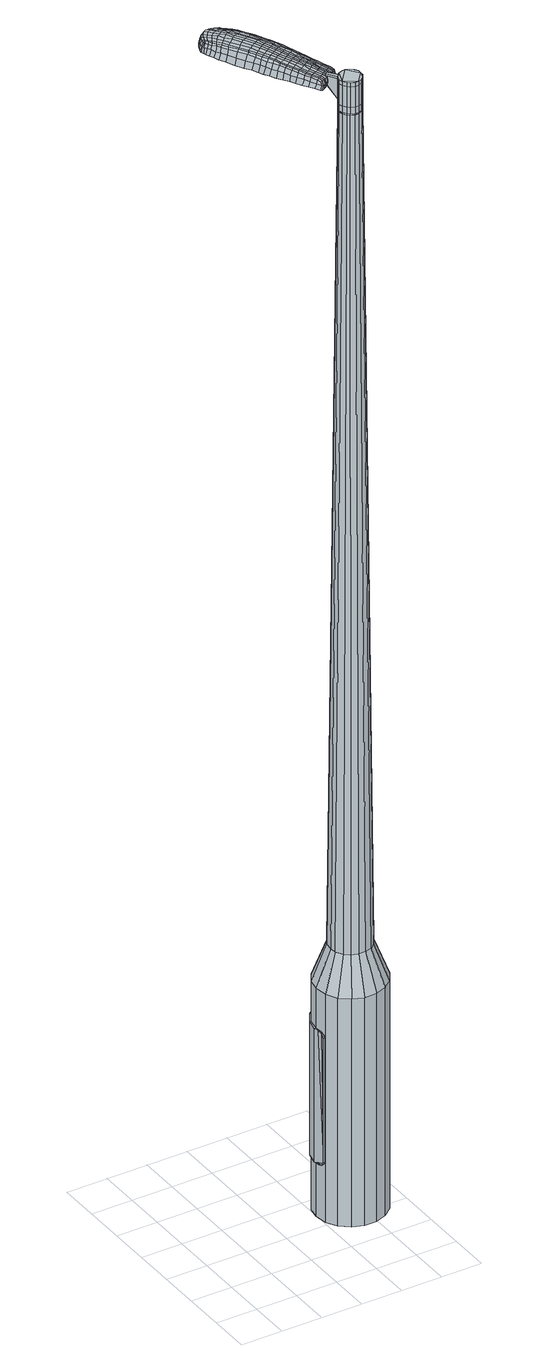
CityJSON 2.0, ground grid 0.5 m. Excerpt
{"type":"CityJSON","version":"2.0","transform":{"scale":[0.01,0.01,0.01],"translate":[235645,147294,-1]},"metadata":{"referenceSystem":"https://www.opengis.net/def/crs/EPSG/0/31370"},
"CityObjects":{
"object1":{"type":"GenericCityObject","attributes":{"cluster":383,"mean_distance_to_centroid":0.358,"new_centroid_x":235646.94,"new_centroid_y":147295.19,"mean_distance_to_camera":9.29,"H1":55.47,"H2":51.81,"Z_final":112.24,"cluster2":-1,"proj_x":235650.27,"proj_y":147293.3,"id_line":65053,"bearing_l":29.65,"distance":3.82,"orientation":"left","G_obj":119.65},"geometry":[{"type":"MultiSurface","lod":"2","boundaries":[[[0,1,2,3]],[[1,4,5,2]],[[4,6,7,5]],[[6,8,9,7]],[[8,10,11,9]],[[10,12,13,11]],[[12,14,15,13]],[[14,16,17,15]],[[16,18,19,17]],[[18,20,21,19]],[[20,22,23,21]],[[22,24,25,23]],[[24,26,27,25]],[[26,28,29,27]],[[28,30,31,29]],[[30,32,33,31]],[[32,34,35,33]],[[34,0,3,35]],[[36,37,38,39]],[[38,40,41,42]],[[41,43,42]],[[42,44,45,46]],[[45,47,46]],[[46,48,49,50]],[[49,51,50]],[[42,46,50,38]],[[50,52,39,38]],[[53,36,39]],[[2,5,7,35]],[[7,9,11,15]],[[11,13,15]],[[15,17,19,23]],[[19,21,23]],[[23,25,27,31]],[[27,29,31]],[[15,23,31,7]],[[31,33,35,7]],[[3,2,35]],[[1,0,54,55]],[[0,34,56,54]],[[34,32,57,56]],[[32,30,58,57]],[[30,28,59,58]],[[28,26,60,59]],[[26,24,61,60]],[[24,22,62,61]],[[22,20,63,62]],[[20,18,64,63]],[[18,16,65,64]],[[16,14,66,65]],[[14,12,67,66]],[[12,10,68,67]],[[10,8,69,68]],[[8,6,70,69]],[[6,4,71,70]],[[4,1,55,71]],[[55,54,72,73]],[[54,56,74,72]],[[56,57,75,74]],[[57,58,76,75]],[[58,59,77,76]],[[59,60,78,77]],[[60,61,79,78]],[[61,62,80,79]],[[62,63,81,80]],[[63,64,82,81]],[[64,65,83,82]],[[65,66,84,83]],[[66,67,85,84]],[[67,68,86,85]],[[68,69,87,86]],[[69,70,88,87]],[[70,71,89,88]],[[71,55,73,89]],[[90,91,92,93]],[[74,94,91,90]],[[95,96,94,74]],[[97,98,96,95]],[[99,100,98,97]],[[78,101,100,99]],[[79,102,101,78]],[[103,104,102,79]],[[105,106,104,103]],[[107,108,106,105]],[[83,109,108,107]],[[110,111,109,83]],[[85,112,111,110]],[[113,114,112,85]],[[87,115,114,113]],[[116,117,115,87]],[[118,119,117,116]],[[93,92,119,118]],[[120,121,122,123]],[[124,120,123,125]],[[126,124,125,127]],[[128,126,127,129]],[[130,128,129,131]],[[132,130,131,133]],[[134,132,133,135]],[[136,134,135,137]],[[138,136,137,139]],[[140,138,139,141]],[[142,140,141,143]],[[144,142,143,145]],[[146,144,145,147]],[[148,146,147,149]],[[150,148,149,151]],[[152,150,151,153]],[[73,72,90,93]],[[72,74,90]],[[75,95,74]],[[75,76,97,95]],[[76,77,99,97]],[[77,78,99]],[[80,103,79]],[[80,81,105,103]],[[81,82,107,105]],[[82,83,107]],[[84,110,83]],[[84,85,110]],[[86,113,85]],[[86,87,113]],[[88,116,87]],[[88,89,118,116]],[[89,73,93,118]],[[154,155,92,91]],[[155,156,119,92]],[[156,157,117,119]],[[157,115,117]],[[158,114,115]],[[158,112,114]],[[159,111,112]],[[159,109,111]],[[160,108,109]],[[160,161,106,108]],[[161,162,104,106]],[[162,102,104]],[[163,100,101]],[[163,164,98,100]],[[164,165,96,98]],[[165,94,96]],[[154,91,94]],[[39,52,152,166]],[[155,154,167,153]],[[53,39,166,121]],[[154,94,122,167]],[[36,53,121,120]],[[94,165,123,122]],[[37,36,120,124]],[[165,164,125,123]],[[38,37,124,126]],[[164,163,127,125]],[[40,38,126,128]],[[163,101,129,127]],[[41,40,128,130]],[[101,102,131,129]],[[43,41,130,132]],[[102,162,133,131]],[[42,43,132,134]],[[162,161,135,133]],[[44,42,134,136]],[[161,160,137,135]],[[45,44,136,138]],[[160,109,139,137]],[[47,45,138,140]],[[109,159,141,139]],[[46,47,140,142]],[[159,112,143,141]],[[48,46,142,144]],[[112,158,145,143]],[[49,48,144,146]],[[158,115,147,145]],[[51,49,146,148]],[[115,157,149,147]],[[50,51,148,150]],[[157,156,151,149]],[[52,50,150,152]],[[156,155,153,151]],[[152,153,168,169]],[[153,167,170,168]],[[167,122,171,170]],[[122,121,172,171]],[[121,166,173,172]],[[166,152,169,173]],[[174,175,176,177]],[[178,174,177,179]],[[174,178,180,181]],[[175,174,181,182]],[[183,184,185,186]],[[187,183,186,188]],[[183,187,189,190]],[[184,183,190,191]],[[192,193,194,195]],[[196,192,195,197]],[[192,196,198,199]],[[193,192,199,200]],[[201,202,203,204]],[[205,201,204,206]],[[201,205,207,208]],[[202,201,208,209]],[[210,211,212,213]],[[214,210,213,215]],[[210,214,216,217]],[[211,210,217,218]],[[219,220,221,222]],[[223,219,222,224]],[[219,223,225,226]],[[220,219,226,227]],[[228,229,230,231]],[[220,228,231,221]],[[228,220,227,232]],[[229,228,232,233]],[[234,235,236,237]],[[229,234,237,230]],[[234,229,233,238]],[[235,234,238,239]],[[240,178,179,241]],[[235,240,241,236]],[[240,235,239,242]],[[178,240,242,180]],[[243,244,245,246]],[[247,243,246,248]],[[243,247,249,250]],[[244,243,250,251]],[[252,253,254,255]],[[244,252,255,245]],[[252,244,251,256]],[[253,252,256,257]],[[258,259,260,261]],[[253,258,261,254]],[[258,253,257,262]],[[259,258,262,263]],[[264,265,266,267]],[[259,264,267,260]],[[264,259,263,268]],[[265,264,268,269]],[[270,175,182,271]],[[265,270,271,266]],[[270,265,269,272]],[[175,270,272,176]],[[273,274,275,276]],[[277,273,276,278]],[[273,277,279,280]],[[274,273,280,281]],[[282,283,284,285]],[[274,282,285,275]],[[282,274,281,286]],[[283,282,286,287]],[[288,289,290,291]],[[283,288,291,284]],[[288,283,287,292]],[[289,288,292,293]],[[294,187,188,295]],[[289,294,295,290]],[[294,289,293,296]],[[187,294,296,189]],[[297,298,299,300]],[[301,297,300,302]],[[297,301,303,304]],[[298,297,304,305]],[[306,307,308,309]],[[298,306,309,299]],[[306,298,305,310]],[[307,306,310,311]],[[312,313,314,315]],[[307,312,315,308]],[[312,307,311,316]],[[313,312,316,317]],[[318,319,320,321]],[[313,318,321,314]],[[318,313,317,322]],[[319,318,322,323]],[[324,184,191,325]],[[319,324,325,320]],[[324,319,323,326]],[[184,324,326,185]],[[327,213,212,328]],[[329,327,328,330]],[[327,329,331,332]],[[213,327,332,215]],[[333,329,330,334]],[[335,333,334,336]],[[333,335,337,338]],[[329,333,338,331]],[[339,335,336,340]],[[341,339,340,342]],[[339,341,343,344]],[[335,339,344,337]],[[345,341,342,346]],[[347,345,346,348]],[[345,347,349,350]],[[341,345,350,343]],[[351,347,348,352]],[[202,351,352,203]],[[351,202,209,353]],[[347,351,353,349]],[[354,355,200,199]],[[356,354,199,198]],[[354,356,357,358]],[[355,354,358,359]],[[360,361,359,358]],[[362,360,358,357]],[[360,362,363,364]],[[361,360,364,365]],[[366,367,365,364]],[[368,366,364,363]],[[366,368,369,370]],[[367,366,370,371]],[[372,373,371,370]],[[374,372,370,369]],[[372,374,207,205]],[[373,372,205,206]],[[375,376,377,378]],[[277,375,378,279]],[[375,277,278,379]],[[376,375,379,380]],[[381,196,197,382]],[[376,381,382,377]],[[381,376,380,383]],[[196,381,383,198]],[[384,385,386,387]],[[223,384,387,225]],[[384,223,224,388]],[[385,384,388,389]],[[390,391,392,393]],[[385,390,393,386]],[[390,385,389,394]],[[391,390,394,395]],[[396,193,200,397]],[[391,396,397,392]],[[396,391,395,398]],[[193,396,398,194]],[[399,400,401,402]],[[181,399,402,182]],[[399,181,180,403]],[[400,399,403,404]],[[405,406,407,408]],[[400,405,408,401]],[[405,400,404,409]],[[406,405,409,410]],[[411,204,203,412]],[[406,411,412,407]],[[411,406,410,413]],[[204,411,413,206]],[[414,415,416,417]],[[186,414,417,188]],[[414,186,185,418]],[[415,414,418,419]],[[420,208,207,421]],[[415,420,421,416]],[[420,415,419,422]],[[208,420,422,209]],[[423,424,425,426]],[[301,423,426,303]],[[423,301,302,427]],[[424,423,427,428]],[[429,214,215,430]],[[424,429,430,425]],[[429,424,428,431]],[[214,429,431,216]],[[432,433,434,435]],[[247,432,435,249]],[[432,247,248,436]],[[433,432,436,437]],[[438,439,440,441]],[[433,438,441,434]],[[438,433,437,442]],[[439,438,442,443]],[[444,211,218,445]],[[439,444,445,440]],[[444,439,443,446]],[[211,444,446,212]],[[447,448,437,436]],[[246,447,436,248]],[[447,246,245,449]],[[448,447,449,450]],[[451,452,443,442]],[[448,451,442,437]],[[451,448,450,453]],[[452,451,453,454]],[[455,328,212,446]],[[452,455,446,443]],[[455,452,454,456]],[[328,455,456,330]],[[457,458,459,460]],[[304,457,460,305]],[[457,304,303,426]],[[458,457,426,425]],[[461,332,331,462]],[[458,461,462,459]],[[461,458,425,430]],[[332,461,430,215]],[[463,464,450,449]],[[255,463,449,245]],[[463,255,254,465]],[[464,463,465,466]],[[467,468,454,453]],[[464,467,453,450]],[[467,464,466,469]],[[468,467,469,470]],[[471,334,330,456]],[[468,471,456,454]],[[471,468,470,472]],[[334,471,472,336]],[[473,474,475,476]],[[310,473,476,311]],[[473,310,305,460]],[[474,473,460,459]],[[477,338,337,478]],[[474,477,478,475]],[[477,474,459,462]],[[338,477,462,331]],[[479,480,466,465]],[[261,479,465,254]],[[479,261,260,481]],[[480,479,481,482]],[[483,484,470,469]],[[480,483,469,466]],[[483,480,482,485]],[[484,483,485,486]],[[487,340,336,472]],[[484,487,472,470]],[[487,484,486,488]],[[340,487,488,342]],[[489,490,491,492]],[[316,489,492,317]],[[489,316,311,476]],[[490,489,476,475]],[[493,344,343,494]],[[490,493,494,491]],[[493,490,475,478]],[[344,493,478,337]],[[495,496,482,481]],[[267,495,481,260]],[[495,267,266,497]],[[496,495,497,498]],[[499,500,486,485]],[[496,499,485,482]],[[499,496,498,501]],[[500,499,501,502]],[[503,346,342,488]],[[500,503,488,486]],[[503,500,502,504]],[[346,503,504,348]],[[505,506,507,508]],[[322,505,508,323]],[[505,322,317,492]],[[506,505,492,491]],[[509,350,349,510]],[[506,509,510,507]],[[509,506,491,494]],[[350,509,494,343]],[[511,512,498,497]],[[271,511,497,266]],[[511,271,182,402]],[[512,511,402,401]],[[513,514,502,501]],[[512,513,501,498]],[[513,512,401,408]],[[514,513,408,407]],[[515,352,348,504]],[[514,515,504,502]],[[515,514,407,412]],[[352,515,412,203]],[[516,517,419,418]],[[326,516,418,185]],[[516,326,323,508]],[[517,516,508,507]],[[518,353,209,422]],[[517,518,422,419]],[[518,517,507,510]],[[353,518,510,349]],[[519,520,380,379]],[[276,519,379,278]],[[519,276,275,521]],[[520,519,521,522]],[[523,356,198,383]],[[520,523,383,380]],[[523,520,522,524]],[[356,523,524,357]],[[525,526,527,528]],[[226,525,528,227]],[[525,226,225,387]],[[526,525,387,386]],[[529,530,531,532]],[[526,529,532,527]],[[529,526,386,393]],[[530,529,393,392]],[[533,355,359,534]],[[530,533,534,531]],[[533,530,392,397]],[[355,533,397,200]],[[535,536,522,521]],[[285,535,521,275]],[[535,285,284,537]],[[536,535,537,538]],[[539,362,357,524]],[[536,539,524,522]],[[539,536,538,540]],[[362,539,540,363]],[[541,542,543,544]],[[232,541,544,233]],[[541,232,227,528]],[[542,541,528,527]],[[545,546,547,548]],[[542,545,548,543]],[[545,542,527,532]],[[546,545,532,531]],[[549,361,365,550]],[[546,549,550,547]],[[549,546,531,534]],[[361,549,534,359]],[[551,552,538,537]],[[291,551,537,284]],[[551,291,290,553]],[[552,551,553,554]],[[555,368,363,540]],[[552,555,540,538]],[[555,552,554,556]],[[368,555,556,369]],[[557,558,559,560]],[[238,557,560,239]],[[557,238,233,544]],[[558,557,544,543]],[[561,562,563,564]],[[558,561,564,559]],[[561,558,543,548]],[[562,561,548,547]],[[565,367,371,566]],[[562,565,566,563]],[[565,562,547,550]],[[367,565,550,365]],[[567,568,554,553]],[[295,567,553,290]],[[567,295,188,417]],[[568,567,417,416]],[[569,374,369,556]],[[568,569,556,554]],[[569,568,416,421]],[[374,569,421,207]],[[570,571,404,403]],[[242,570,403,180]],[[570,242,239,560]],[[571,570,560,559]],[[572,573,410,409]],[[571,572,409,404]],[[572,571,559,564]],[[573,572,564,563]],[[574,373,206,413]],[[573,574,413,410]],[[574,573,563,566]],[[373,574,566,371]],[[575,576,577,578]],[[578,577,579,580]],[[581,579,577,582]],[[582,577,576,583]],[[584,585,586,587]],[[587,586,588,589]],[[590,588,586,591]],[[591,586,585,592]],[[593,594,595,596]],[[596,595,597,598]],[[599,597,595,600]],[[600,595,594,601]],[[602,603,604,605]],[[605,604,606,607]],[[608,606,604,609]],[[609,604,603,610]],[[611,612,613,614]],[[614,613,615,616]],[[617,615,613,618]],[[618,613,612,619]],[[620,621,622,623]],[[623,622,624,625]],[[626,624,622,627]],[[627,622,621,628]],[[629,630,631,632]],[[632,631,621,620]],[[628,621,631,633]],[[633,631,630,634]],[[635,636,637,638]],[[638,637,630,629]],[[634,630,637,639]],[[639,637,636,640]],[[580,579,641,642]],[[642,641,636,635]],[[640,636,641,643]],[[643,641,579,581]],[[644,645,646,647]],[[647,646,648,649]],[[650,648,646,651]],[[651,646,645,652]],[[653,654,655,656]],[[656,655,645,644]],[[652,645,655,657]],[[657,655,654,658]],[[659,660,661,662]],[[662,661,654,653]],[[658,654,661,663]],[[663,661,660,664]],[[665,666,667,668]],[[668,667,660,659]],[[664,660,667,669]],[[669,667,666,670]],[[583,576,671,672]],[[672,671,666,665]],[[670,666,671,673]],[[673,671,576,575]],[[674,675,676,677]],[[677,676,678,679]],[[680,678,676,681]],[[681,676,675,682]],[[683,684,685,686]],[[686,685,675,674]],[[682,675,685,687]],[[687,685,684,688]],[[689,690,691,692]],[[692,691,684,683]],[[688,684,691,693]],[[693,691,690,694]],[[589,588,695,696]],[[696,695,690,689]],[[694,690,695,697]],[[697,695,588,590]],[[698,699,700,701]],[[701,700,702,703]],[[704,702,700,705]],[[705,700,699,706]],[[707,708,709,710]],[[710,709,699,698]],[[706,699,709,711]],[[711,709,708,712]],[[713,714,715,716]],[[716,715,708,707]],[[712,708,715,717]],[[717,715,714,718]],[[719,720,721,722]],[[722,721,714,713]],[[718,714,721,723]],[[723,721,720,724]],[[592,585,725,726]],[[726,725,720,719]],[[724,720,725,727]],[[727,725,585,584]],[[611,614,728,729]],[[729,728,730,731]],[[732,730,728,733]],[[733,728,614,616]],[[731,730,734,735]],[[735,734,736,737]],[[738,736,734,739]],[[739,734,730,732]],[[737,736,740,741]],[[741,740,742,743]],[[744,742,740,745]],[[745,740,736,738]],[[743,742,746,747]],[[747,746,748,749]],[[750,748,746,751]],[[751,746,742,744]],[[749,748,752,753]],[[753,752,603,602]],[[610,603,752,754]],[[754,752,748,750]],[[601,755,756,600]],[[600,756,757,599]],[[758,757,756,759]],[[759,756,755,760]],[[760,761,762,759]],[[759,762,763,758]],[[764,763,762,765]],[[765,762,761,766]],[[766,767,768,765]],[[765,768,769,764]],[[770,769,768,771]],[[771,768,767,772]],[[772,773,774,771]],[[771,774,775,770]],[[608,775,774,606]],[[606,774,773,607]],[[776,777,778,779]],[[779,778,678,680]],[[679,678,778,780]],[[780,778,777,781]],[[598,597,782,783]],[[783,782,777,776]],[[781,777,782,784]],[[784,782,597,599]],[[785,786,787,788]],[[788,787,624,626]],[[625,624,787,789]],[[789,787,786,790]],[[791,792,793,794]],[[794,793,786,785]],[[790,786,793,795]],[[795,793,792,796]],[[601,594,797,798]],[[798,797,792,791]],[[796,792,797,799]],[[799,797,594,593]],[[800,801,802,803]],[[803,802,582,583]],[[581,582,802,804]],[[804,802,801,805]],[[806,807,808,809]],[[809,808,801,800]],[[805,801,808,810]],[[810,808,807,811]],[[602,605,812,813]],[[813,812,807,806]],[[811,807,812,814]],[[814,812,605,607]],[[815,816,817,818]],[[818,817,587,589]],[[584,587,817,819]],[[819,817,816,820]],[[608,609,821,822]],[[822,821,816,815]],[[820,816,821,823]],[[823,821,609,610]],[[824,825,826,827]],[[827,826,702,704]],[[703,702,826,828]],[[828,826,825,829]],[[616,615,830,831]],[[831,830,825,824]],[[829,825,830,832]],[[832,830,615,617]],[[833,834,835,836]],[[836,835,648,650]],[[649,648,835,837]],[[837,835,834,838]],[[839,840,841,842]],[[842,841,834,833]],[[838,834,841,843]],[[843,841,840,844]],[[619,612,845,846]],[[846,845,840,839]],[[844,840,845,847]],[[847,845,612,611]],[[838,848,837]],[[837,848,647,649]],[[644,647,848,849]],[[849,848,850]],[[844,851,852,843]],[[843,852,848,838]],[[850,848,852,853]],[[853,852,851,854]],[[611,729,855,847]],[[847,855,851,844]],[[854,851,855,856]],[[856,855,729,731]],[[857,858,859,860]],[[860,859,705,706]],[[704,705,859,827]],[[827,859,858,824]],[[732,733,861,862]],[[862,861,858,857]],[[824,858,861,831]],[[831,861,733,616]],[[850,863,864,849]],[[849,864,656,644]],[[653,656,864,865]],[[865,864,863,866]],[[854,867,868,853]],[[853,868,863,850]],[[866,863,868,869]],[[869,868,867,870]],[[731,735,871,856]],[[856,871,867,854]],[[870,867,871,872]],[[872,871,735,737]],[[873,874,875,876]],[[876,875,711,712]],[[706,711,875,860]],[[860,875,874,857]],[[738,739,877,878]],[[878,877,874,873]],[[857,874,877,862]],[[862,877,739,732]],[[866,879,880,865]],[[865,880,662,653]],[[659,662,880,881]],[[880,879,881]],[[870,882,883,869]],[[869,883,879,866]],[[881,879,883,884]],[[884,883,882,885]],[[737,741,886,872]],[[872,886,882,870]],[[885,882,886,887]],[[887,886,741,743]],[[888,889,890,891]],[[891,890,717,718]],[[712,717,890,876]],[[876,890,889,873]],[[744,745,892,893]],[[893,892,889,888]],[[873,889,892,878]],[[878,892,745,738]],[[894,895,881]],[[881,895,668,659]],[[665,668,895,896]],[[896,895,894,897]],[[885,898,899,884]],[[884,899,894,881]],[[897,894,899,900]],[[900,899,898,901]],[[743,747,902,887]],[[887,902,898,885]],[[901,898,902,903]],[[903,902,747,749]],[[904,905,906,907]],[[907,906,723,724]],[[718,723,906,891]],[[891,906,905,888]],[[750,751,908,909]],[[909,908,905,904]],[[888,905,908,893]],[[893,908,751,744]],[[897,910,911,896]],[[896,911,672,665]],[[583,672,911,803]],[[803,911,910,800]],[[901,912,913,900]],[[900,913,910,897]],[[800,910,913,809]],[[809,913,912,806]],[[749,753,914,903]],[[903,914,912,901]],[[806,912,914,813]],[[813,914,753,602]],[[820,915,916,819]],[[819,916,727,584]],[[724,727,916,907]],[[907,916,915,904]],[[610,754,917,823]],[[823,917,915,820]],[[904,915,917,909]],[[909,917,754,750]],[[781,918,919,780]],[[780,919,677,679]],[[674,677,919,920]],[[920,919,918,921]],[[599,757,922,784]],[[784,922,918,781]],[[921,918,922,923]],[[923,922,757,758]],[[924,925,926,927]],[[927,926,627,628]],[[626,627,926,788]],[[788,926,925,785]],[[928,929,930,931]],[[931,930,925,924]],[[785,925,930,794]],[[794,930,929,791]],[[760,755,932,933]],[[933,932,929,928]],[[791,929,932,798]],[[798,932,755,601]],[[921,934,935,920]],[[920,935,686,674]],[[683,686,935,936]],[[936,935,934,937]],[[758,763,938,923]],[[923,938,934,921]],[[937,934,938,939]],[[939,938,763,764]],[[940,941,942,943]],[[943,942,633,634]],[[628,633,942,927]],[[927,942,941,924]],[[944,945,946,947]],[[947,946,941,940]],[[924,941,946,931]],[[931,946,945,928]],[[766,761,948,949]],[[949,948,945,944]],[[928,945,948,933]],[[933,948,761,760]],[[937,950,951,936]],[[936,951,692,683]],[[689,692,951,952]],[[952,951,950,953]],[[764,769,954,939]],[[939,954,950,937]],[[953,950,954,955]],[[955,954,769,770]],[[956,957,958,959]],[[959,958,639,640]],[[634,639,958,943]],[[943,958,957,940]],[[960,961,962,963]],[[963,962,957,956]],[[940,957,962,947]],[[947,962,961,944]],[[772,767,964,965]],[[965,964,961,960]],[[944,961,964,949]],[[949,964,767,766]],[[953,966,967,952]],[[952,967,696,689]],[[589,696,967,818]],[[818,967,966,815]],[[770,775,968,955]],[[955,968,966,953]],[[815,966,968,822]],[[822,968,775,608]],[[805,969,970,804]],[[804,970,643,581]],[[640,643,970,959]],[[959,970,969,956]],[[811,971,972,810]],[[810,972,969,805]],[[956,969,972,963]],[[963,972,971,960]],[[607,773,973,814]],[[814,973,971,811]],[[960,971,973,965]],[[965,973,773,772]],[[575,578,177,176]],[[578,580,179,177]],[[590,591,190,189]],[[591,592,191,190]],[[593,596,195,194]],[[596,598,197,195]],[[617,618,217,216]],[[618,619,218,217]],[[620,623,222,221]],[[623,625,224,222]],[[629,632,231,230]],[[632,620,221,231]],[[635,638,237,236]],[[638,629,230,237]],[[580,642,241,179]],[[642,635,236,241]],[[650,651,250,249]],[[651,652,251,250]],[[652,657,256,251]],[[657,658,257,256]],[[658,663,262,257]],[[663,664,263,262]],[[664,669,268,263]],[[669,670,269,268]],[[670,673,272,269]],[[673,575,176,272]],[[680,681,280,279]],[[681,682,281,280]],[[682,687,286,281]],[[687,688,287,286]],[[688,693,292,287]],[[693,694,293,292]],[[694,697,296,293]],[[697,590,189,296]],[[698,701,300,299]],[[701,703,302,300]],[[707,710,309,308]],[[710,698,299,309]],[[713,716,315,314]],[[716,707,308,315]],[[719,722,321,320]],[[722,713,314,321]],[[592,726,325,191]],[[726,719,320,325]],[[776,779,378,377]],[[779,680,279,378]],[[598,783,382,197]],[[783,776,377,382]],[[625,789,388,224]],[[789,790,389,388]],[[790,795,394,389]],[[795,796,395,394]],[[796,799,398,395]],[[799,593,194,398]],[[703,828,427,302]],[[828,829,428,427]],[[829,832,431,428]],[[832,617,216,431]],[[833,836,435,434]],[[836,650,249,435]],[[839,842,441,440]],[[842,833,434,441]],[[619,846,445,218]],[[846,839,440,445]],[[974,975,976,977]],[[978,979,977,976]],[[980,981,982,983]],[[984,985,986,987]],[[975,988,989,976]],[[990,978,976,989]],[[991,980,983,992]],[[993,994,985,984]],[[988,995,996,989]],[[996,997,990,989]],[[998,991,992,999]],[[1000,994,993,1001]],[[995,1002,1003,996]],[[1003,1004,997,996]],[[1005,998,999,1006]],[[1007,1000,1001,1008]],[[1009,1010,1011,1012]],[[1013,1014,1010,1009]],[[1013,1015,1016,1014]],[[1015,1017,1018,1016]],[[1019,1020,1021,1022]],[[1023,1024,1020,1019]],[[1025,1026,1024,1023]],[[1027,1028,1026,1025]],[[1022,1011,1010,1019]],[[1019,1010,1014,1023]],[[1014,1016,1025,1023]],[[1016,1018,1027,1025]],[[983,982,979,978]],[[992,983,978,990]],[[997,999,992,990]],[[1004,1006,999,997]],[[984,987,981,980]],[[993,984,980,991]],[[1001,993,991,998]],[[1008,1001,998,1005]],[[985,1009,1012,986]],[[994,1013,1009,985]],[[1015,1013,994,1000]],[[1017,1015,1000,1007]],[[1029,1030,1031,1032]],[[1031,1033,1034,1035]],[[1031,1035,1036,1037]],[[1031,1037,1032]],[[1038,1029,1032,1039]],[[1040,1039,1032,1041]],[[1042,1041,1032]],[[1043,1031,1030,1044]],[[1045,1043,1044,1046]],[[1047,1045,1046,1048]],[[1049,1047,1048,1050]],[[1051,1049,1050,1052]],[[1052,1053,1054,1055]],[[1052,1055,1056,1057]],[[1052,1057,1058,1059]],[[1058,1060,1061,1062]],[[1058,1062,1063,1064]],[[1058,1064,1059]],[[1052,1059,1051]],[[1065,1066,1030,1029]],[[1067,1068,1033,1031]],[[1069,1070,1042,1032]],[[1066,1071,1044,1030]],[[1072,1067,1031,1043]],[[1071,1073,1046,1044]],[[1074,1072,1043,1045]],[[1073,1075,1048,1046]],[[1076,1074,1045,1047]],[[1075,1077,1050,1048]],[[1078,1076,1047,1049]],[[1077,1079,1052,1050]],[[1080,1078,1049,1051]],[[1079,1081,1053,1052]],[[1082,1083,1060,1058]],[[1084,1080,1051,1059]],[[1054,1053,1081,1085]],[[1055,1054,1085,1086]],[[1056,1055,1086,1087]],[[1057,1056,1087,1088]],[[1058,1057,1088,1082]],[[1089,1065,1029,1038]],[[1090,1089,1038,1039]],[[1091,1090,1039,1040]],[[1092,1091,1040,1041]],[[1070,1092,1041,1042]],[[1034,1033,1068,1093]],[[1061,1060,1083,1094]],[[1035,1034,1093,1095]],[[1036,1035,1095,1096]],[[1037,1036,1096,1097]],[[1032,1037,1097,1069]],[[1062,1061,1094,1098]],[[1063,1062,1098,1099]],[[1064,1063,1099,1100]],[[1059,1064,1100,1084]]]}]}
},
"vertices":[
[171,156,384],[185,161,384],[185,161,96],[171,156,96],[200,161,384],[200,161,96],[213,156,384],[213,156,96],[225,146,384],[225,146,96],[232,134,384],[232,134,96],[234,119,384],[234,119,96],[232,105,384],[232,105,96],[224,92,384],[224,92,96],[213,83,384],[213,83,96],[199,78,384],[199,78,96],[184,78,384],[184,78,96],[171,83,384],[171,83,96],[159,92,384],[159,92,96],[152,105,384],[152,105,96],[150,120,384],[150,120,96],[152,134,384],[152,134,96],[160,147,384],[160,147,96],[179,124,1524],[178,119,1524],[179,115,1524],[185,131,1524],[182,111,1524],[185,108,1524],[194,106,1524],[190,106,1524],[199,108,1524],[202,111,1524],[205,119,1524],[205,115,1524],[205,124,1524],[202,128,1524],[194,133,1524],[199,131,1524],[190,133,1524],[182,128,1524],[179,141,429],[188,144,429],[173,136,429],[168,128,429],[167,119,429],[168,111,429],[173,103,429],[179,98,429],[187,95,429],[196,95,429],[204,97,429],[211,103,429],[216,111,429],[217,119,429],[216,128,429],[211,135,429],[205,141,429],[196,144,429],[185,131,1483],[190,133,1483],[182,128,1483],[179,124,1483],[178,119,1483],[179,115,1483],[182,111,1483],[185,108,1483],[190,106,1483],[194,106,1483],[199,108,1483],[202,111,1483],[205,115,1483],[205,119,1483],[205,124,1483],[202,128,1483],[199,131,1483],[194,133,1483],[186,131,1483],[186,131,1485],[190,132,1485],[190,132,1483],[182,128,1485],[180,124,1483],[180,124,1485],[179,119,1483],[179,119,1485],[180,115,1483],[180,115,1485],[182,111,1485],[185,108,1485],[190,107,1483],[190,107,1485],[194,107,1483],[194,107,1485],[198,108,1483],[198,108,1485],[202,111,1485],[204,115,1483],[204,115,1485],[205,119,1485],[204,124,1483],[204,124,1485],[202,128,1485],[198,130,1483],[198,130,1485],[194,132,1483],[194,132,1485],[179,124,1519],[182,128,1519],[182,128,1493],[179,124,1493],[178,119,1519],[178,119,1493],[179,115,1519],[179,115,1493],[182,111,1519],[182,111,1493],[185,108,1519],[185,108,1493],[190,106,1519],[190,106,1493],[194,106,1519],[194,106,1493],[199,108,1519],[199,108,1493],[202,111,1519],[202,111,1493],[205,115,1519],[205,115,1493],[205,119,1519],[205,119,1493],[205,124,1519],[205,124,1493],[202,128,1519],[202,128,1493],[199,131,1519],[199,131,1493],[194,133,1519],[194,133,1493],[190,133,1519],[190,133,1493],[185,131,1485],[190,133,1485],[194,133,1485],[199,131,1485],[205,124,1485],[205,115,1485],[199,108,1485],[194,106,1485],[190,106,1485],[179,115,1485],[178,119,1485],[179,124,1485],[185,131,1519],[185,131,1493],[179,149,1513],[179,149,1518],[176,147,1513],[173,146,1513],[173,146,1518],[176,147,1518],[156,221,1519],[160,215,1518],[160,217,1509],[157,223,1510],[152,229,1519],[153,231,1510],[151,227,1526],[156,220,1525],[159,213,1525],[123,202,1519],[127,196,1518],[128,196,1525],[125,202,1525],[118,210,1519],[120,210,1526],[116,210,1510],[121,203,1510],[125,197,1509],[102,275,1519],[105,277,1519],[105,277,1513],[101,276,1513],[99,272,1519],[98,273,1513],[100,271,1524],[103,273,1524],[106,275,1524],[138,211,1530],[142,204,1529],[145,206,1529],[141,212,1530],[134,218,1531],[137,220,1531],[131,217,1530],[135,209,1530],[139,202,1529],[179,141,1512],[181,142,1512],[180,143,1517],[178,142,1517],[176,139,1512],[176,140,1517],[175,140,1506],[178,141,1506],[181,143,1506],[126,272,1519],[128,269,1519],[129,271,1512],[127,274,1512],[124,274,1518],[125,275,1512],[124,273,1522],[125,271,1523],[127,269,1524],[131,266,1519],[134,261,1519],[135,263,1512],[131,267,1512],[130,265,1524],[133,260,1525],[137,256,1519],[141,249,1519],[142,251,1511],[138,258,1511],[136,255,1526],[140,248,1526],[147,239,1519],[147,241,1510],[146,238,1526],[189,155,1513],[186,162,1513],[185,161,1518],[189,154,1517],[191,150,1512],[190,150,1516],[192,151,1506],[190,156,1507],[186,163,1507],[183,169,1514],[179,175,1515],[179,174,1520],[182,167,1519],[183,170,1507],[180,177,1507],[176,182,1515],[173,189,1516],[172,187,1522],[175,181,1521],[177,184,1508],[173,191,1508],[169,195,1517],[166,202,1517],[165,200,1524],[169,194,1523],[170,197,1508],[167,204,1509],[163,209,1518],[162,207,1524],[164,210,1509],[94,255,1519],[96,252,1519],[97,252,1524],[96,256,1523],[94,258,1518],[95,257,1522],[92,258,1512],[93,255,1512],[94,252,1512],[98,248,1519],[100,242,1519],[102,243,1525],[99,248,1524],[96,248,1512],[98,243,1512],[103,237,1519],[107,230,1519],[108,230,1526],[104,237,1526],[101,237,1511],[105,230,1511],[112,220,1519],[114,220,1526],[110,220,1510],[163,140,1513],[159,147,1513],[157,147,1507],[161,141,1507],[166,136,1512],[165,136,1506],[166,137,1516],[164,140,1517],[160,147,1518],[155,153,1514],[150,159,1515],[149,160,1507],[153,153,1507],[156,153,1519],[152,159,1520],[146,166,1515],[142,172,1516],[141,172,1508],[145,166,1508],[148,165,1521],[144,172,1522],[138,178,1517],[134,184,1517],[132,185,1509],[136,178,1508],[140,178,1523],[136,184,1524],[130,190,1518],[128,191,1509],[132,190,1524],[175,146,1519],[178,148,1519],[172,153,1520],[174,154,1520],[169,151,1520],[173,145,1519],[168,159,1522],[170,161,1522],[164,166,1523],[167,167,1523],[162,164,1523],[165,158,1521],[161,172,1524],[163,174,1524],[157,179,1525],[159,180,1525],[154,177,1525],[158,171,1524],[153,185,1526],[156,186,1526],[149,191,1527],[152,193,1527],[146,190,1527],[150,183,1526],[146,198,1528],[149,199,1528],[143,196,1528],[104,271,1527],[107,273,1527],[101,268,1526],[103,264,1527],[106,267,1528],[110,269,1528],[109,261,1529],[113,263,1529],[106,259,1528],[110,253,1530],[113,255,1530],[116,257,1530],[117,249,1531],[120,251,1531],[113,246,1530],[118,238,1531],[121,241,1531],[124,243,1531],[127,230,1531],[131,231,1531],[124,228,1531],[94,260,1518],[94,263,1519],[93,263,1513],[92,260,1513],[95,259,1523],[95,262,1523],[96,267,1519],[95,268,1513],[97,266,1524],[122,275,1518],[120,276,1518],[120,275,1523],[122,274,1523],[123,277,1513],[120,278,1513],[116,277,1519],[112,278,1519],[113,277,1524],[117,276,1523],[116,278,1513],[112,279,1513],[109,278,1519],[109,276,1524],[108,279,1513],[154,219,1528],[153,218,1528],[156,212,1528],[158,212,1527],[150,226,1528],[148,226,1529],[150,217,1529],[147,215,1530],[151,209,1529],[153,210,1528],[146,225,1529],[143,223,1530],[144,214,1530],[148,207,1529],[140,222,1531],[126,203,1528],[128,204,1529],[123,212,1529],[122,210,1528],[130,197,1527],[132,198,1528],[131,206,1529],[127,214,1530],[135,200,1528],[168,135,1512],[170,136,1512],[170,137,1517],[168,136,1517],[167,135,1506],[169,136,1506],[173,137,1512],[172,138,1517],[172,138,1506],[191,148,1512],[190,147,1512],[190,148,1506],[192,149,1506],[190,149,1517],[189,148,1517],[188,146,1512],[186,144,1512],[185,145,1506],[188,147,1506],[187,147,1517],[185,145,1517],[183,143,1512],[183,144,1506],[182,144,1517],[188,153,1519],[186,152,1519],[184,160,1520],[183,159,1520],[184,151,1519],[182,150,1519],[181,158,1520],[178,157,1520],[180,149,1519],[176,155,1520],[165,141,1519],[167,142,1519],[163,148,1520],[161,147,1520],[170,143,1519],[166,150,1520],[181,167,1521],[179,166,1521],[177,173,1522],[176,172,1522],[177,165,1521],[175,163,1521],[174,171,1522],[171,170,1523],[173,162,1522],[169,168,1523],[157,153,1521],[159,154,1521],[155,161,1522],[153,160,1522],[162,156,1521],[158,162,1522],[174,180,1523],[173,179,1523],[171,186,1524],[169,186,1524],[170,178,1523],[168,176,1524],[167,184,1525],[164,183,1525],[165,175,1524],[162,181,1525],[149,166,1523],[151,167,1523],[147,173,1524],[145,172,1524],[154,169,1524],[151,175,1525],[167,193,1525],[166,192,1525],[164,199,1526],[162,199,1526],[164,191,1526],[161,189,1526],[160,197,1527],[157,196,1527],[158,188,1526],[155,194,1527],[141,178,1525],[143,180,1525],[140,186,1526],[138,185,1526],[147,181,1526],[143,188,1527],[161,206,1527],[159,205,1527],[157,204,1527],[154,202,1528],[151,201,1528],[134,191,1527],[136,192,1527],[139,194,1528],[96,257,1525],[97,260,1525],[98,254,1526],[98,256,1526],[98,264,1526],[100,260,1527],[123,272,1525],[121,273,1525],[123,270,1526],[125,269,1525],[118,274,1525],[114,274,1526],[117,271,1527],[120,270,1526],[111,274,1526],[113,270,1527],[100,249,1526],[101,251,1527],[102,244,1527],[104,246,1528],[103,255,1528],[106,249,1529],[128,265,1526],[126,265,1527],[129,260,1528],[132,260,1527],[123,265,1527],[120,265,1528],[123,259,1529],[127,260,1528],[116,265,1528],[120,258,1530],[105,238,1528],[107,240,1529],[109,231,1528],[111,233,1529],[110,243,1529],[114,235,1530],[135,254,1528],[133,254,1528],[137,247,1529],[139,247,1528],[130,254,1529],[127,253,1530],[131,245,1530],[134,246,1530],[123,252,1530],[128,244,1531],[115,221,1529],[117,222,1529],[120,225,1530],[145,237,1528],[143,236,1529],[140,236,1530],[137,234,1530],[134,233,1531],[159,216,1509],[158,214,1518],[155,220,1518],[155,222,1509],[151,228,1519],[151,230,1510],[150,226,1525],[154,219,1525],[157,213,1525],[130,197,1525],[128,198,1518],[124,204,1518],[126,203,1525],[120,211,1519],[122,211,1525],[118,211,1510],[122,204,1509],[126,198,1509],[105,275,1513],[106,275,1519],[103,273,1519],[103,274,1513],[100,270,1519],[100,271,1513],[101,269,1524],[104,272,1524],[107,273,1524],[145,206,1528],[142,205,1528],[138,211,1529],[141,212,1529],[134,219,1529],[137,220,1529],[131,217,1529],[135,209,1529],[139,203,1528],[179,145,1516],[180,144,1512],[177,142,1512],[177,143,1516],[175,141,1512],[175,142,1516],[174,142,1506],[177,143,1506],[179,145,1506],[127,270,1512],[126,268,1519],[125,271,1518],[125,272,1512],[123,272,1518],[124,274,1512],[123,271,1522],[124,270,1523],[125,267,1523],[133,261,1512],[132,260,1519],[129,264,1519],[130,266,1512],[128,263,1524],[131,259,1525],[140,250,1511],[139,248,1519],[135,255,1519],[136,257,1511],[135,254,1525],[139,247,1526],[145,238,1519],[146,240,1510],[144,237,1526],[183,160,1518],[184,161,1513],[187,154,1513],[187,153,1517],[189,150,1512],[188,150,1515],[190,151,1506],[188,156,1506],[185,163,1507],[177,173,1520],[177,175,1514],[181,168,1514],[180,167,1519],[181,169,1507],[178,176,1507],[170,187,1522],[171,188,1516],[174,181,1515],[173,180,1521],[175,183,1508],[172,190,1508],[164,200,1523],[164,201,1517],[168,195,1516],[167,193,1522],[168,196,1508],[165,203,1508],[161,208,1517],[160,206,1524],[162,210,1509],[99,253,1523],[98,253,1519],[96,256,1518],[98,256,1523],[96,258,1518],[97,258,1522],[94,258,1512],[95,256,1512],[96,253,1512],[103,243,1525],[102,243,1519],[100,248,1519],[101,249,1524],[98,249,1512],[100,243,1512],[110,231,1526],[108,231,1519],[105,238,1519],[106,238,1525],[103,238,1511],[106,231,1511],[114,221,1519],[116,221,1526],[112,221,1510],[159,148,1507],[160,148,1513],[164,142,1513],[163,142,1506],[167,137,1512],[166,138,1506],[168,138,1515],[165,142,1517],[162,148,1518],[150,161,1507],[152,160,1514],[156,154,1514],[155,154,1507],[158,154,1519],[154,160,1520],[142,173,1508],[144,173,1516],[148,167,1515],[146,167,1508],[150,167,1521],[146,173,1522],[134,186,1508],[136,185,1517],[140,179,1516],[138,179,1508],[142,179,1522],[138,185,1523],[132,191,1517],[130,192,1509],[134,191,1524],[175,147,1518],[177,148,1518],[171,153,1519],[174,155,1519],[169,152,1519],[172,146,1518],[168,160,1520],[170,161,1520],[164,166,1521],[166,168,1521],[161,165,1521],[165,158,1520],[160,173,1523],[163,174,1523],[157,179,1524],[159,180,1524],[154,178,1524],[158,171,1523],[153,186,1525],[155,187,1525],[149,192,1526],[152,193,1526],[146,190,1526],[150,184,1525],[146,198,1527],[148,200,1527],[143,197,1527],[108,271,1526],[105,270,1526],[102,267,1525],[104,264,1526],[107,266,1526],[110,268,1526],[113,263,1528],[110,261,1528],[107,258,1527],[110,252,1528],[113,255,1529],[116,256,1529],[120,250,1530],[117,248,1530],[114,246,1529],[118,239,1530],[121,241,1530],[124,242,1530],[130,231,1530],[128,230,1530],[124,228,1530],[95,262,1513],[96,262,1518],[96,259,1518],[94,260,1512],[97,259,1523],[97,261,1523],[98,266,1519],[97,267,1513],[99,265,1523],[119,273,1523],[119,274,1518],[121,273,1518],[121,272,1523],[122,275,1512],[120,275,1512],[113,275,1523],[112,276,1519],[116,275,1519],[116,274,1523],[116,276,1513],[112,277,1513],[109,276,1519],[110,274,1524],[109,276,1513],[155,212,1527],[152,218,1527],[153,218,1527],[156,212,1526],[149,226,1527],[148,226,1528],[150,209,1528],[147,215,1528],[149,217,1528],[153,210,1527],[145,224,1528],[142,223,1529],[144,214,1529],[147,208,1528],[140,222,1529],[124,212,1528],[128,205,1527],[127,204,1527],[123,211,1527],[131,198,1526],[132,199,1527],[132,207,1528],[127,214,1528],[135,201,1527],[169,139,1516],[169,138,1512],[168,137,1512],[168,138,1516],[167,137,1506],[168,138,1506],[172,139,1512],[172,140,1516],[171,140,1506],[189,150,1506],[189,149,1512],[190,149,1512],[190,150,1506],[189,150,1516],[188,149,1516],[184,147,1506],[184,146,1512],[187,148,1512],[187,149,1506],[186,148,1516],[184,147,1516],[182,145,1512],[182,146,1506],[181,146,1516],[186,153,1518],[183,160,1519],[182,159,1519],[181,151,1518],[184,152,1518],[180,158,1519],[178,157,1519],[179,150,1518],[176,156,1519],[163,149,1519],[167,143,1518],[166,142,1518],[162,148,1519],[169,144,1518],[166,150,1519],[179,166,1520],[180,166,1520],[176,173,1521],[175,173,1521],[175,164,1520],[177,165,1520],[173,172,1521],[171,170,1521],[172,162,1520],[169,169,1521],[155,161,1521],[159,155,1520],[158,154,1520],[154,161,1521],[162,157,1520],[158,163,1521],[172,179,1522],[173,180,1522],[169,186,1523],[167,177,1522],[170,178,1522],[166,185,1523],[164,183,1524],[165,175,1523],[161,182,1524],[147,174,1523],[151,168,1522],[150,167,1522],[146,173,1523],[154,169,1522],[150,176,1523],[165,192,1524],[166,193,1524],[163,199,1525],[162,199,1525],[160,190,1525],[163,191,1524],[160,198,1525],[157,196,1526],[158,188,1525],[154,195,1526],[140,186,1525],[143,180,1524],[142,179,1524],[138,186,1525],[147,182,1524],[143,188,1525],[158,205,1526],[159,206,1526],[154,203,1527],[156,204,1526],[151,201,1527],[136,193,1526],[135,192,1526],[139,194,1526],[98,259,1524],[98,257,1524],[99,254,1525],[100,256,1525],[100,263,1525],[101,260,1525],[123,269,1525],[121,271,1524],[122,270,1524],[124,268,1525],[116,270,1526],[114,273,1525],[118,272,1524],[120,269,1525],[111,272,1525],[113,269,1526],[102,251,1526],[101,249,1526],[104,244,1526],[105,246,1527],[104,255,1526],[107,249,1527],[129,259,1527],[126,264,1526],[127,263,1526],[130,258,1526],[123,259,1528],[119,264,1527],[123,264,1526],[126,259,1527],[116,264,1527],[120,258,1528],[108,240,1527],[107,239,1527],[111,232,1527],[112,233,1528],[110,243,1528],[115,236,1529],[136,246,1528],[132,253,1527],[134,253,1527],[138,246,1527],[130,245,1529],[126,253,1529],[129,253,1528],[134,246,1528],[123,252,1529],[127,244,1530],[118,223,1528],[117,221,1528],[121,225,1529],[142,236,1528],[143,236,1528],[136,234,1529],[139,235,1529],[133,233,1530],[190,151,1508],[184,147,1508],[169,176,1509],[176,180,1509],[159,195,1510],[167,199,1510],[140,230,1512],[148,235,1512],[157,219,1511],[149,214,1511],[131,246,1513],[124,257,1514],[132,261,1514],[139,250,1513],[178,144,1508],[162,172,1509],[152,191,1510],[132,225,1512],[141,210,1511],[123,241,1513],[116,253,1514],[172,141,1508],[155,168,1509],[144,187,1510],[124,221,1512],[133,205,1511],[109,248,1514],[115,236,1513],[167,137,1508],[149,164,1509],[137,182,1510],[116,216,1512],[125,200,1511],[101,244,1514],[107,232,1513],[117,269,1514],[114,272,1514],[120,275,1514],[124,273,1514],[110,264,1514],[107,268,1514],[102,260,1514],[101,265,1514],[95,256,1514],[95,261,1514],[109,275,1515],[104,276,1515],[105,276,1515],[113,277,1515],[105,273,1515],[104,275,1515],[101,270,1515],[103,275,1515],[97,268,1515],[102,274,1515],[149,116,334],[148,121,334],[148,121,165],[150,106,171],[149,116,165],[149,113,165],[150,110,166],[150,108,167],[150,107,169],[149,113,334],[150,110,333],[150,108,332],[150,107,331],[150,106,328],[151,135,165],[151,135,334],[159,148,165],[159,148,334],[170,157,165],[170,157,334],[185,162,165],[185,162,334],[199,163,165],[199,163,334],[204,161,334],[207,160,334],[210,159,333],[212,158,332],[213,158,331],[213,158,328],[204,161,165],[213,158,171],[213,158,169],[212,158,167],[210,159,166],[207,160,165],[152,117,334],[151,121,334],[151,121,165],[152,117,165],[153,107,171],[153,107,328],[154,134,334],[154,134,165],[161,146,334],[161,146,165],[172,155,334],[172,155,165],[185,160,334],[185,160,165],[199,160,334],[199,160,165],[203,159,334],[212,155,328],[212,155,171],[203,159,165],[206,157,334],[209,156,333],[211,156,332],[212,155,331],[152,113,334],[153,111,333],[153,109,332],[153,107,331],[152,113,165],[212,155,169],[153,111,166],[153,109,167],[153,107,169],[211,156,167],[209,156,166],[206,157,165]
]}
